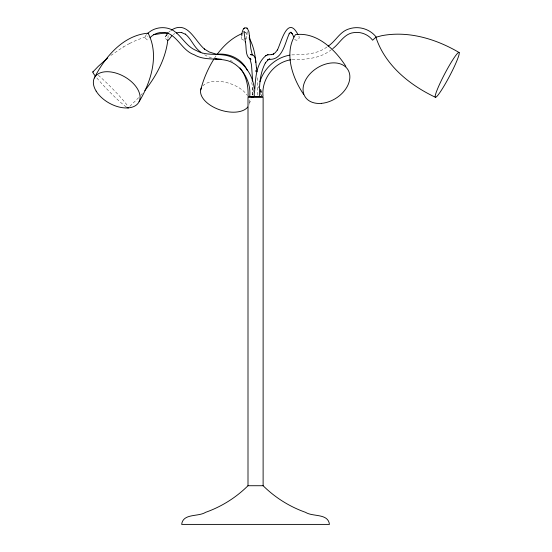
<?xml version="1.0" encoding="UTF-8"?>
<svg xmlns="http://www.w3.org/2000/svg" width="552" height="552" viewBox="0 0 552 552"><rect width="100%" height="100%" fill="white"/><g stroke="black" fill="none" stroke-linecap="round" stroke-linejoin="round"><path stroke-width="0.41" stroke-dasharray="2.76 2.07" d="M252.85 95.027L252.795 86.112M257.563 95.027L257.163 76.286M252.781 94.93L252.34 85.719L251.277 80.447M260.13 94.785L260.316 89.652M167.98 38.323L168.139 34.893M260.123 91.384L260.254 89.665M244.087 40.234L241.955 39.44L241.59 38.24M241.555 38.647L241.742 36.549M246.233 39.061L247.379 31.471L246.53 32.333L246.827 32.099L245.04 32.34M258.598 87.982L258.791 86.402M253.734 89.445L252.292 95.041M249.407 103.672L251.07 98.987M214.417 58.243L216.612 55.055M166.518 34.59L164.668 37.791L167.021 39.951M167.152 34.362L165.407 36.998L167.284 34.452M146.604 34.417L144.431 37.46L147.563 40.11L149.005 38.93M140.781 95.303L142.312 93.502M138.662 97.649L129.044 107.095M168.608 32.264L170.361 30.864M110.842 55.448L123.434 46.899M331.483 49.57C320.284 58.719 305.477 59.575 291.725 59.637M173.88 34.093L173.57 34.307L174.943 33.555M326.901 47.044C316.6 54.634 303.538 54.634 291.394 54.889M129.582 43.477L136.572 40.13L148.033 36.073M122.999 47.148L129.982 43.256M259.964 91.225L261.193 91.294L261.289 96.469M211.485 57.939L207.228 56.29L202.508 53.434M230.294 60.472L232.357 61.327M245.495 32.506L248.02 35.894M294.609 39.44C296.886 41.98 301.295 37.991 298.259 35.287M260.854 89.493L262.262 94.123M260.565 89.652L261.2 95.62M255.914 70.104L255.949 71.746L255.921 70.173M202.798 85.912A25.337 14.069 17.6 0 1 224.871 82.172A25.337 14.069 17.6 0 1 247.158 95.172M249.332 99.864A25.337 14.069 17.6 0 1 248.966 105.08M126.277 106.971A25.337 2.139 45.5 0 1 96.255 77.232M98.29 75.279A25.337 2.139 45.5 0 1 127.753 106.136"/><path stroke-width="0.83" d="M248.027 96.414C248.566 86.188 246.213 75.445 239.968 67.896M249.711 96.407C251.374 82.082 242.5 66.571 229.756 61.403C218.337 57.208 205.213 61.306 194.304 54.786C182.795 50.846 178.572 37.764 167.815 33.182C162.026 31.354 154.581 32.706 149.999 37.743M241.817 35.701C241.769 32.899 242.942 25.827 247.192 28.262M167.829 39.958C165.648 58.684 156.423 75.879 144.872 90.5M259.944 81.779C263.884 68.262 275.938 57.511 289.821 55.138M200.714 89.838C203.495 78.929 208.049 68.462 213.997 58.912M252.271 97.566L252.761 96.483L251.995 96.448M94.344 77.97C104.908 56.994 123.165 35.204 148.115 33.182C159.473 55.034 151.069 81.931 139.097 101.713M217.067 54.434C223.56 45.761 231.799 37.888 241.914 33.665M251.953 97.442L252.761 96.483L248.786 96.448L260.682 96.483M167.035 34.01L168.084 32.844M171.948 35.638L168.629 39.951L167.539 40.11M92.805 72.05L98.297 66.33L107.771 57.919M247.993 485.726C236.049 497.587 221.455 506.743 205.579 512.332C198.272 517.051 183.022 513.077 181.663 524.4L329.454 524.4C328.095 513.077 312.846 517.051 305.539 512.332C289.662 506.743 275.068 497.587 263.118 485.726L248 485.726L248 97.394L263.118 97.394L263.118 485.726M147.674 33.479C154.236 27.186 164.779 25.861 172.748 30.181C181.746 35.701 186.169 46.706 196.512 50.611C206.579 56.69 220.282 52.343 231.35 56.973C244.129 62.224 253.051 75.079 254.244 88.748M332.787 48.624C339.839 43.304 344.117 33.589 353.88 32.616C360.911 31.519 368.308 34.541 372.614 40.199L376.14 37.025C370.061 29.125 359.014 25.723 349.526 28.759C339.928 31.216 335.92 41.138 328.081 46.189M266.105 55.49C255.652 63.673 255.645 79.15 254.624 91.259C253.209 98.318 254.92 96.303 259.24 96.517M243.625 28.635L243.984 28.359M244.108 28.262L244.474 27.986M257.542 96.531L252.844 96.517M171.251 30.181C187.57 19.748 194.752 41.089 204.619 49.183L204.316 48.976L209.194 51.978L217.019 54.386L216.612 54.303C229.128 52.792 242.017 58.774 247.441 70.573M267.499 54.876L271.825 54.586L271.253 54.669L273.785 53.937L273.268 54.172L275.324 52.626L277.677 49.576L277.408 50.011C281.244 42.235 287.64 14.676 297.942 34.541M265.595 55.724L268.03 54.641M176.35 32.954L179.593 32.354L181.794 32.582L181.387 32.499L185.61 34.307L185.299 34.093C191.634 39.095 193.973 47.714 200.921 52.254M252.071 97.394L252.526 97.262M153.649 34.693L162.247 33.368L168.215 33.182M250.767 54.586L250.394 54.669C256.915 53.841 255.486 63.949 256.556 67.848M290.918 59.761C273.916 62.328 261.137 79.412 263.049 96.434L258.308 96.531M251.298 97.394L253.14 97.566M221.359 59.202L214.797 58.74M251.201 96.448L254.424 96.496L252.933 96.448M251.008 54.586L252.305 55.062L250.808 48.541L249.711 38.247M250.994 59.333C244.653 56.711 246.82 47.01 245.274 41.579M215.853 58.947L216.26 59.023M435.293 97.2C409.543 85.063 384.999 65.122 375.898 37.239L381.749 35.694C408.487 30.567 436.114 38.964 459.112 52.516A25.337 2.677 -62.2 0 1 442.89 87.892A25.337 2.677 -62.2 0 1 439.613 84.173A25.337 2.677 -62.2 0 1 459.112 52.516M247.317 28.359L248.924 31.761L249.745 38.647M246.827 27.986L247.675 28.635M244.474 32.099L243.922 31.471L245.067 39.047M250.705 58.981L249.849 58.112L251.498 64.853L252.657 81.075M345.876 66.364C335.278 49.673 316.793 31.706 295.437 34.659C283.762 53.006 292.353 77.784 303.607 94.316M249.083 37.826C253.251 45.34 255.217 53.917 255.783 62.445M293.843 37.005L292.015 33.375L292.298 33.817L290.662 32.333L291.187 32.568L290.131 32.34L291.283 32.34L290.228 32.568L290.752 32.333L289.124 33.817L289.4 33.375C284.825 42.732 282.803 60.575 268.741 59.299L269.838 58.981L267.616 59.961L268.562 59.361L265.319 62.949L265.588 62.521C259.868 73.237 259.364 84.401 259.378 96.503M253.016 96.483L253.133 97.262M256.859 71.484L256.887 71.843L256.521 67.413M249.483 35.701L249.525 36.149M245.033 38.647L245.309 41.993M247.82 107.012A25.337 14.069 17.6 0 1 217.15 108.834A25.337 14.069 17.6 0 1 201.466 87.761M128.464 107.633A25.337 2.139 45.5 0 1 126.96 107.419M95.392 76.148A25.337 2.139 45.5 0 1 93.309 71.767M321.588 103.355A25.337 17.837 -32.6 0 0 348.726 71.229A25.337 17.837 -32.6 0 0 309.072 74.906A25.337 17.837 -32.6 0 0 321.588 103.355M96.151 91.128A25.337 15.235 29 0 0 136.592 104.852A25.337 15.235 29 0 0 117.417 73.54A25.337 15.235 29 0 0 96.151 91.128"/></g></svg>
